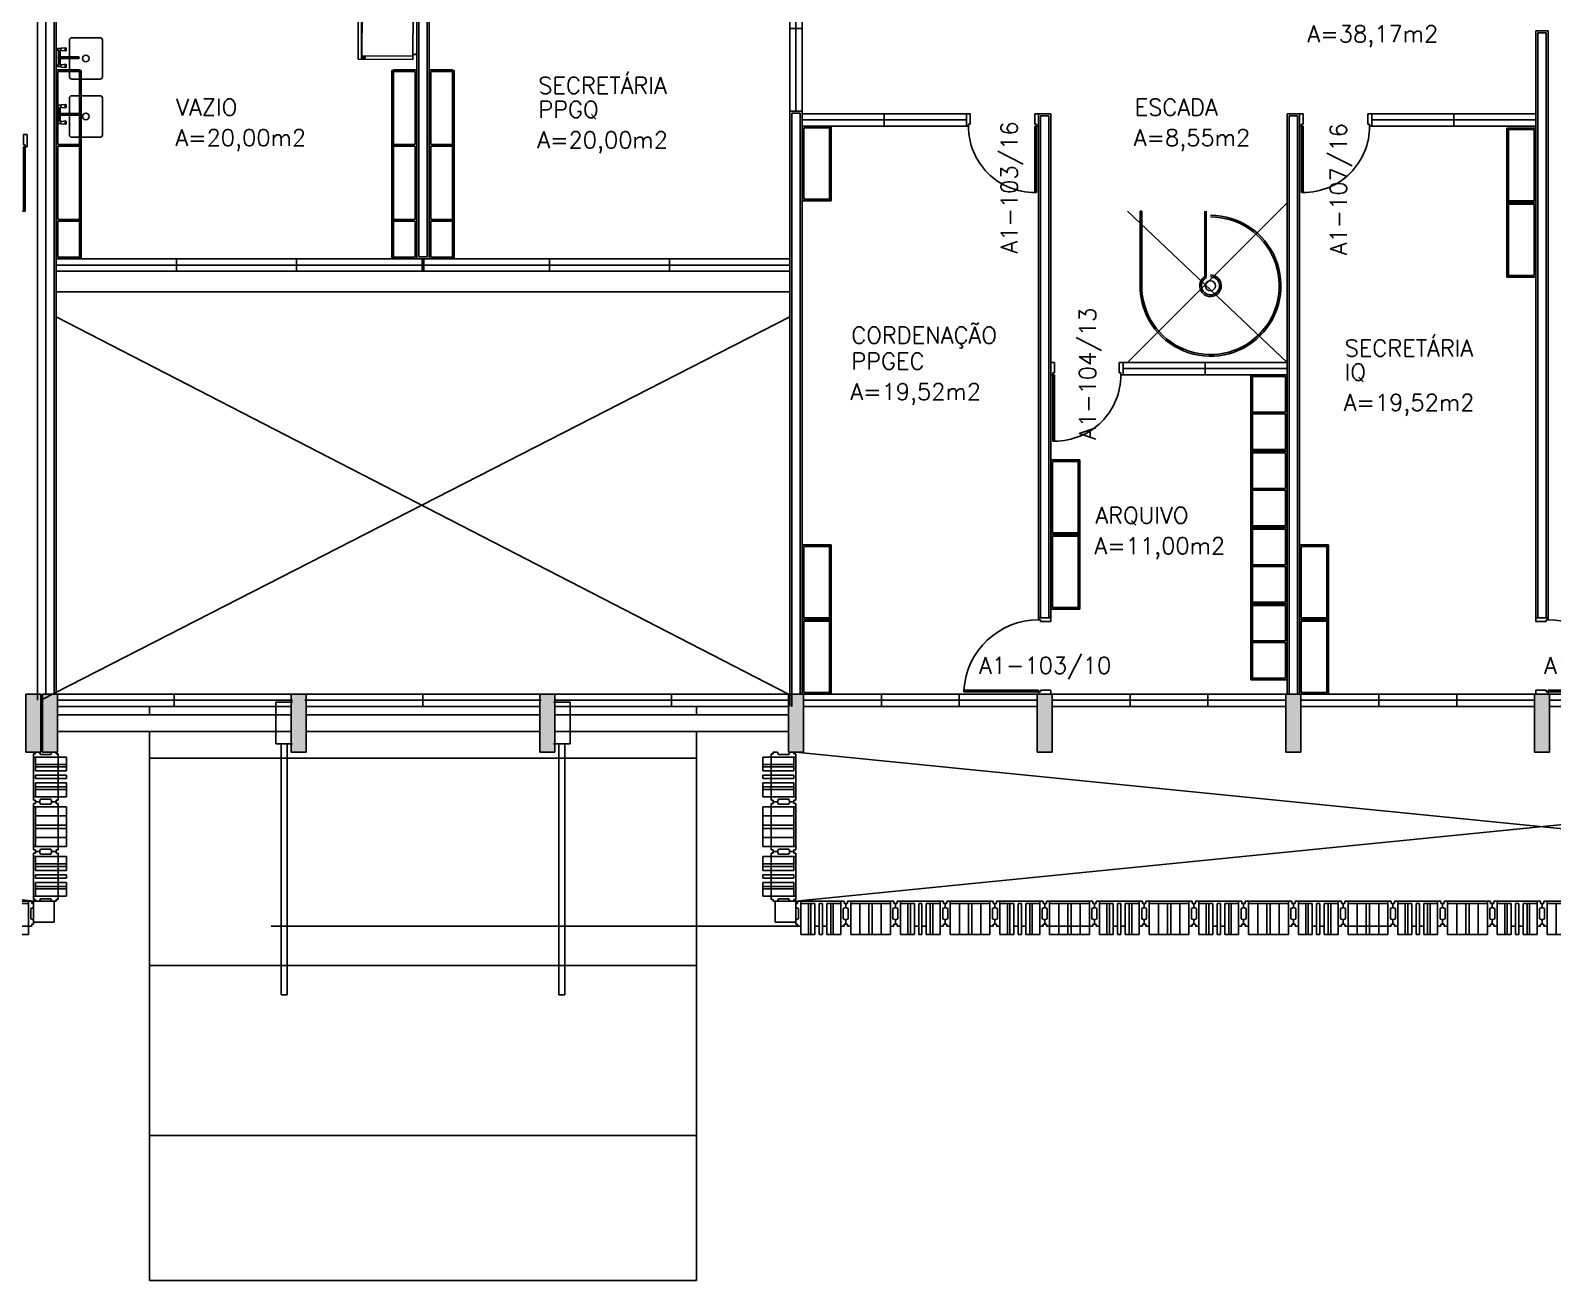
# Model space of a CAD drawing. Header units: inches. Extents: x -15 to 119, y -6 to 56.
# Drawn here: x 90.17 to 108.53, y -4.15 to 10.93 of the extents above; entities that cross this region are included whole.
import ezdxf

# ---------------------------------------------------------------- set-up
doc = ezdxf.new("R2010")
doc.units = ezdxf.units.IN
doc.header["$MEASUREMENT"] = 0
doc.header["$PDMODE"] = 1
doc.linetypes.add('HIDDEN', pattern=[9.525, 6.35, -3.175])
doc.layers.get('0').update_dxf_attribs({"linetype": 'CONTINUOUS'})
for name, color, linetype in [('ar-alv', 2, 'CONTINUOUS'), ('ar-armario180', 1, 'CONTINUOUS'), ('ar-armarioproj', 1, 'HIDDEN'), ('ar-brs', 1, 'CONTINUOUS'), ('ar-copa', 1, 'CONTINUOUS'), ('ar-corrimao', 2, 'CONTINUOUS'), ('ar-esq', 2, 'CONTINUOUS'), ('ar-estc', 3, 'CONTINUOUS'), ('ar-estc-b', 253, 'CONTINUOUS'), ('ar-marquise', 2, 'CONTINUOUS'), ('ar-proj', 1, 'HIDDEN'), ('ar-reboco', 2, 'CONTINUOUS'), ('ar-xis', 1, 'CONTINUOUS'), ('armario piso-teto', 2, 'CONTINUOUS'), ('brs-proj', 1, 'HIDDEN'), ('brs1', 2, 'CONTINUOUS'), ('brs2', 1, 'CONTINUOUS'), ('brs3', 1, 'CONTINUOUS'), ('brs4', 1, 'CONTINUOUS'), ('brs5', 1, 'CONTINUOUS'), ('cong', 7, 'CONTINUOUS'), ('COZ1', 1, 'CONTINUOUS'), ('COZ2', 1, 'CONTINUOUS'), ('ENDEREÇO', 2, 'CONTINUOUS'), ('esc', 2, 'CONTINUOUS'), ('esq-01', 3, 'CONTINUOUS'), ('esq-02', 2, 'CONTINUOUS'), ('estc-01', 3, 'CONTINUOUS'), ('h-estc', 8, 'CONTINUOUS'), ('ptm', 2, 'CONTINUOUS'), ('ptm1', 1, 'CONTINUOUS'), ('TRNR1', 1, 'CONTINUOUS')]:
    doc.layers.add(name, color=color, linetype=linetype)
doc.styles.add('UNB-100', font='simplex.shx', dxfattribs={"height": 0.2})

# ---------------------------------------------------------------- blocks, each defined once
blk = doc.blocks.new('plr01-01p')
at = {"layer": 'h-estc'}
blk.add_hatch(color=256, dxfattribs=at).paths.add_polyline_path([(0.09, 0.075), (-0.09, 0.075), (-0.09, -0.625), (0.09, -0.625)])
at = {"layer": 'cong'}
blk.add_point((0, 0), dxfattribs=at)
at = {"layer": 'estc-01'}
blk.add_lwpolyline([(-0.09, 0.075), (-0.09, -0.625), (0.09, -0.625), (0.09, 0.075)], close=True, dxfattribs=at)
blk = doc.blocks.new('esq02-01p')
at = {"layer": 'cong'}
blk.add_point((0, 0), dxfattribs=at)
at = {"layer": 'esq-01'}
for p, q in [((2.91, 0), (0.09, 0)), ((1.03, -0.075), (1.03, 0.075)), ((1.97, -0.075), (1.97, 0.075))]:
    blk.add_line(p, q, dxfattribs=at)
at = {"layer": 'esq-02'}
blk.add_lwpolyline([(2.91, -0.075), (0.09, -0.075), (0.09, 0.075), (2.91, 0.075)], close=True, dxfattribs=at)
blk = doc.blocks.new('pm-90-01p')
at = {"layer": 'cong'}
blk.add_point((0, 0), dxfattribs=at)
at = {"layer": 'ptm'}
for p, q in [((0.105, 0.075), (0.105, 0.975)), ((0.125, 0.975), (0.105, 0.975)), ((0.125, 0.075), (0.125, 0.975)), ((0.105, 0.075), (0.08, 0.075)), ((0.08, 0.075), (0.08, -0.075)), ((0.125, 0.075), (0.105, 0.075)), ((0.125, 0.075), (0.105, 0.075)), ((0.105, 0.075), (0.105, 0.05)), ((0.125, 0.05), (0.105, 0.05)), ((0.125, 0.05), (0.125, -0.075)), ((0.955, 0.05), (0.955, -0.075)), ((0.955, 0.05), (0.975, 0.05)), ((0.975, 0.075), (1, 0.075)), ((0.975, 0.075), (0.975, 0.05)), ((1, 0.075), (1, -0.075)), ((0.08, -0.075), (0.125, -0.075)), ((1, -0.075), (0.955, -0.075))]:
    blk.add_line(p, q, dxfattribs=at)
at = {"layer": 'ptm', "color": 1}
blk.add_arc((0.073, 0.074), 0.902, 0.054, 86.687, dxfattribs=at)
blk = doc.blocks.new('GLDR-01P')
at = {"layer": 'COZ1', "color": 2}
for p, q in [((310, -65), (-310, -65)), ((-310, -65), (-310, -725)), ((310, -725), (310, -65)), ((-310, -725), (310, -725))]:
    blk.add_line(p, q, dxfattribs=at)
at = {"layer": 'COZ2', "color": 2}
for p, q in [((-270, -65), (-270, -680)), ((-250, -40), (-250, -65)), ((230, -20), (-230, -20)), ((250, -65), (250, -40)), ((270, -680), (270, -65)), ((-310, -680), (310, -680)), ((-310, -685), (310, -685)), ((270, -640), (310, -640))]:
    blk.add_line(p, q, dxfattribs=at)
blk.add_circle((290, -660), 9.23, dxfattribs=at)
for centre, start, end in [((-230, -40), 90, 180), ((230, -40), 0, 90)]:
    blk.add_arc(centre, 20, start, end, dxfattribs=at)
blk = doc.blocks.new('CUBAcoz-01P')
at = {"layer": 'COZ1', "color": 1}
for p, q in [((-0.25, -0.4705), (-0.25, -0.1305)), ((-0.22, -0.1005), (0.22, -0.1005)), ((0.25, -0.4705), (0.25, -0.1305)), ((-0.22, -0.5005), (0.22, -0.5005))]:
    blk.add_line(p, q, dxfattribs=at)
blk.add_circle((0, -0.3005), 0.04, dxfattribs=at)
for centre, start, end in [((-0.22, -0.1305), 90, 180), ((0.22, -0.1305), 0, 90), ((-0.22, -0.4705), 180, 270), ((0.22, -0.4705), 270, 0)]:
    blk.add_arc(centre, 0.03, start, end, dxfattribs=at)
blk = doc.blocks.new('TRNR-02P')
at = {"layer": 'TRNR1'}
for p, q in [((0.001, 0.129), (0.006, 0.11)), ((0.001, 0.071), (0.006, 0.09)), ((0.006, 0.09), (0.006, 0.11)), ((0.059, 0.109), (0.006, 0.109)), ((0.02, 0.091), (0.006, 0.091)), ((0.03, 0.081), (0.03, 0.011)), ((0.039, 0.009), (0.27, 0.009)), ((0.048, 0.081), (0.048, 0.009)), ((0.059, 0.091), (0.058, 0.091)), ((0.115, 0.12), (0.064, 0.115)), ((0.115, 0.08), (0.064, 0.084)), ((0.001, -0.071), (0.006, -0.09)), ((0.001, -0.129), (0.006, -0.11)), ((0.006, -0.09), (0.006, -0.11)), ((0.02, -0.091), (0.006, -0.091)), ((0.059, -0.109), (0.006, -0.109)), ((0.03, -0.011), (0.03, -0.081)), ((0.039, -0.009), (0.27, -0.009)), ((0.048, -0.009), (0.048, -0.081)), ((0.059, -0.091), (0.058, -0.091)), ((0.115, -0.08), (0.064, -0.085)), ((0.115, -0.12), (0.064, -0.116))]:
    blk.add_line(p, q, dxfattribs=at)
for centre, radius, start, end in [((0, 0.129), 0.001, 0, 90), ((0, 0.071), 0.001, 270, 0), ((0.02, 0.081), 0.01, 0, 90), ((0.039, 0), 0.014, 130.0052, 229.9948), ((0.039, 0), 0.009, 90, 270), ((0.058, 0.081), 0.01, 90, 180), ((0.119, 0.099), 0.061, 170.7295, 180.47), ((0.119, 0.099), 0.061, 180.2881, 189.3737), ((0.065, 0.109), 0.00616, 96.5369, 173.5695), ((0.065, 0.09), 0.00638, 189.083, 263.4698), ((0.164, 0.1), 0.0549, 160.7046, 180.2996), ((0.164, 0.099), 0.0549, 179.7004, 199.2954), ((0.115, 0.117), 0.00235, 17.5529, 161.612), ((0.115, 0.082), 0.00235, 198.388, 342.4471), ((0.065, 0.1), 0.0549, 359.7004, 19.2954), ((0.065, 0.099), 0.0549, 340.7046, 0.2996), ((0.27, 0), 0.009, 270, 90), ((0, -0.071), 0.001, 0, 90), ((0, -0.129), 0.001, 270, 0), ((0.02, -0.081), 0.01, 270, 0), ((0.058, -0.081), 0.01, 180, 270), ((0.119, -0.101), 0.061, 170.7295, 180.47), ((0.119, -0.101), 0.061, 180.2881, 189.3737), ((0.065, -0.091), 0.00616, 96.5369, 173.5695), ((0.065, -0.11), 0.00638, 189.083, 263.4698), ((0.164, -0.1), 0.0549, 160.7046, 180.2996), ((0.164, -0.101), 0.0549, 179.7004, 199.2954), ((0.115, -0.083), 0.00235, 17.5529, 161.612), ((0.115, -0.118), 0.00235, 198.388, 342.4471), ((0.065, -0.1), 0.0549, 359.7004, 19.2954), ((0.065, -0.101), 0.0549, 340.7046, 0.2996)]:
    blk.add_arc(centre, radius, start, end, dxfattribs=at)
blk = doc.blocks.new('brs01-01p-leste')
at = {"layer": 'brs1'}
for p, q in [((-3, 0.2), (-2.98, 0.2)), ((-3, 0.2), (-3, 0.15)), ((-2.98, 0.225), (-2.94, 0.225)), ((-2.98, 0.2), (-2.98, 0.225)), ((-2.94, -0.075), (-2.94, 0.225)), ((-2.42, 0.225), (-2.46, 0.225)), ((-2.46, -0.075), (-2.46, 0.225)), ((-2.42, 0.2), (-2.42, 0.225)), ((-2.4, 0.2), (-2.42, 0.2)), ((-2.4, 0.2), (-2.38, 0.2)), ((-2.4, 0.2), (-2.4, 0.15)), ((-2.4, 0.2), (-2.4, 0.15)), ((-2.38, 0.225), (-2.34, 0.225)), ((-2.38, 0.2), (-2.38, 0.225)), ((-2.34, -0.075), (-2.34, 0.225)), ((-1.82, 0.225), (-1.86, 0.225)), ((-1.86, -0.075), (-1.86, 0.225)), ((-1.82, 0.2), (-1.82, 0.225)), ((-1.8, 0.2), (-1.82, 0.2)), ((-1.8, 0.2), (-1.78, 0.2)), ((-1.8, 0.2), (-1.8, 0.15)), ((-1.8, 0.2), (-1.8, 0.15)), ((-1.78, 0.225), (-1.74, 0.225)), ((-1.78, 0.2), (-1.78, 0.225)), ((-1.74, -0.075), (-1.74, 0.225)), ((-1.22, 0.225), (-1.26, 0.225)), ((-1.26, -0.075), (-1.26, 0.225)), ((-1.22, 0.2), (-1.22, 0.225)), ((-1.2, 0.2), (-1.22, 0.2)), ((-1.2, 0.2), (-1.18, 0.2)), ((-1.2, 0.2), (-1.2, 0.15)), ((-1.2, 0.2), (-1.2, 0.15)), ((-1.18, 0.225), (-1.14, 0.225)), ((-1.18, 0.2), (-1.18, 0.225)), ((-1.14, -0.075), (-1.14, 0.225)), ((-0.62, 0.225), (-0.66, 0.225)), ((-0.66, -0.075), (-0.66, 0.225)), ((-0.62, 0.2), (-0.62, 0.225)), ((-0.6, 0.2), (-0.62, 0.2)), ((-0.6, 0.2), (-0.6, 0.15)), ((-0.6, 0.2), (-0.58, 0.2)), ((-0.6, 0.2), (-0.6, 0.15)), ((-0.58, 0.225), (-0.54, 0.225)), ((-0.58, 0.2), (-0.58, 0.225)), ((-0.54, -0.075), (-0.54, 0.225)), ((-0.02, 0.225), (-0.06, 0.225)), ((-0.06, -0.075), (-0.06, 0.225)), ((-0.02, 0.2), (-0.02, 0.225)), ((0, 0.2), (-0.02, 0.2)), ((0, 0.2), (0, 0.15)), ((-3, 0.15), (-2.97, 0.137)), ((-3, 0), (-2.97, 0.013)), ((-2.97, 0.137), (-2.97, 0.013)), ((-2.4, 0.15), (-2.43, 0.137)), ((-2.43, 0.137), (-2.43, 0.013)), ((-2.4, 0), (-2.43, 0.013)), ((-2.4, 0.15), (-2.37, 0.137)), ((-2.4, 0), (-2.37, 0.013)), ((-2.37, 0.137), (-2.37, 0.013)), ((-1.8, 0.15), (-1.83, 0.137)), ((-1.83, 0.137), (-1.83, 0.013)), ((-1.8, 0), (-1.83, 0.013)), ((-1.8, 0.15), (-1.77, 0.137)), ((-1.8, 0), (-1.77, 0.013)), ((-1.77, 0.137), (-1.77, 0.013)), ((-1.2, 0.15), (-1.23, 0.137)), ((-1.23, 0.137), (-1.23, 0.013)), ((-1.2, 0), (-1.23, 0.013)), ((-1.2, 0.15), (-1.17, 0.137)), ((-1.2, 0), (-1.17, 0.013)), ((-1.17, 0.137), (-1.17, 0.013)), ((-0.6, 0.15), (-0.63, 0.137)), ((-0.63, 0.137), (-0.63, 0.013)), ((-0.6, 0), (-0.63, 0.013)), ((-0.6, 0.15), (-0.57, 0.137)), ((-0.6, 0), (-0.57, 0.013)), ((-0.57, 0.137), (-0.57, 0.013)), ((0, 0.15), (-0.03, 0.137)), ((-0.03, 0.137), (-0.03, 0.013)), ((0, 0), (-0.03, 0.013)), ((-3, -0.05), (-3, 0)), ((-3, -0.05), (-2.98, -0.05)), ((-2.98, -0.05), (-2.98, -0.075)), ((-2.98, -0.075), (-2.94, -0.075)), ((-2.42, -0.075), (-2.46, -0.075)), ((-2.42, -0.05), (-2.42, -0.075)), ((-2.4, -0.05), (-2.42, -0.05)), ((-2.4, -0.05), (-2.4, 0)), ((-2.4, -0.05), (-2.4, 0)), ((-2.4, -0.05), (-2.38, -0.05)), ((-2.38, -0.05), (-2.38, -0.075)), ((-2.38, -0.075), (-2.34, -0.075)), ((-1.82, -0.075), (-1.86, -0.075)), ((-1.82, -0.05), (-1.82, -0.075)), ((-1.8, -0.05), (-1.82, -0.05)), ((-1.8, -0.05), (-1.8, 0)), ((-1.8, -0.05), (-1.8, 0)), ((-1.8, -0.05), (-1.78, -0.05)), ((-1.78, -0.05), (-1.78, -0.075)), ((-1.78, -0.075), (-1.74, -0.075)), ((-1.22, -0.075), (-1.26, -0.075)), ((-1.22, -0.05), (-1.22, -0.075)), ((-1.2, -0.05), (-1.22, -0.05)), ((-1.2, -0.05), (-1.2, 0)), ((-1.2, -0.05), (-1.2, 0)), ((-1.2, -0.05), (-1.18, -0.05)), ((-1.18, -0.05), (-1.18, -0.075)), ((-1.18, -0.075), (-1.14, -0.075)), ((-0.62, -0.075), (-0.66, -0.075)), ((-0.62, -0.05), (-0.62, -0.075)), ((-0.6, -0.05), (-0.62, -0.05)), ((-0.6, -0.05), (-0.6, 0)), ((-0.6, -0.05), (-0.6, 0)), ((-0.6, -0.05), (-0.58, -0.05)), ((-0.58, -0.05), (-0.58, -0.075)), ((-0.58, -0.075), (-0.54, -0.075)), ((-0.02, -0.075), (-0.06, -0.075)), ((-0.02, -0.05), (-0.02, -0.075)), ((0, -0.05), (-0.02, -0.05)), ((0, -0.05), (0, 0))]:
    blk.add_line(p, q, dxfattribs=at)
at = {"layer": 'brs2'}
for p, q in [((-2.94, 0.225), (-2.46, 0.225)), ((-2.34, 0.225), (-1.86, 0.225)), ((-2.229, 0.2), (-2.12, 0.2)), ((-1.971, 0.2), (-2.08, 0.2)), ((-1.74, 0.225), (-1.26, 0.225)), ((-1.14, 0.225), (-0.66, 0.225)), ((-1.029, 0.2), (-0.92, 0.2)), ((-0.771, 0.2), (-0.88, 0.2)), ((-0.54, 0.225), (-0.06, 0.225)), ((-2.772, -0.075), (-2.72, -0.075)), ((-2.628, -0.075), (-2.68, -0.075)), ((-2.229, -0.175), (-2.12, -0.175)), ((-1.971, -0.175), (-2.08, -0.175)), ((-1.572, -0.075), (-1.52, -0.075)), ((-1.428, -0.075), (-1.48, -0.075)), ((-1.029, -0.175), (-0.92, -0.175)), ((-0.771, -0.175), (-0.88, -0.175)), ((-0.372, -0.075), (-0.32, -0.075)), ((-0.228, -0.075), (-0.28, -0.075))]:
    blk.add_line(p, q, dxfattribs=at)
at = {"layer": 'brs3'}
for p, q in [((-2.82, 0.2), (-2.82, -0.175)), ((-2.772, 0.2), (-2.82, 0.2)), ((-2.772, 0.2), (-2.772, -0.175)), ((-2.628, 0.2), (-2.628, -0.175)), ((-2.628, 0.2), (-2.58, 0.2)), ((-2.58, 0.2), (-2.58, -0.175)), ((-2.12, -0.175), (-2.12, 0.2)), ((-2.12, 0.2), (-2.08, 0.2)), ((-2.08, -0.175), (-2.08, 0.2)), ((-1.62, 0.2), (-1.62, -0.175)), ((-1.572, 0.2), (-1.62, 0.2)), ((-1.572, 0.2), (-1.572, -0.175)), ((-1.428, 0.2), (-1.428, -0.175)), ((-1.428, 0.2), (-1.38, 0.2)), ((-1.38, 0.2), (-1.38, -0.175)), ((-0.92, -0.175), (-0.92, 0.2)), ((-0.92, 0.2), (-0.88, 0.2)), ((-0.88, -0.175), (-0.88, 0.2)), ((-0.42, 0.2), (-0.42, -0.175)), ((-0.372, 0.2), (-0.42, 0.2)), ((-0.372, 0.2), (-0.372, -0.175)), ((-0.228, 0.2), (-0.228, -0.175)), ((-0.228, 0.2), (-0.18, 0.2)), ((-0.18, 0.2), (-0.18, -0.175)), ((-2.772, -0.175), (-2.82, -0.175)), ((-2.628, -0.175), (-2.58, -0.175)), ((-2.12, -0.175), (-2.08, -0.175)), ((-1.572, -0.175), (-1.62, -0.175)), ((-1.428, -0.175), (-1.38, -0.175)), ((-0.92, -0.175), (-0.88, -0.175)), ((-0.372, -0.175), (-0.42, -0.175)), ((-0.228, -0.175), (-0.18, -0.175))]:
    blk.add_line(p, q, dxfattribs=at)
at = {"layer": 'brs4'}
for p, q in [((-2.85, 0.2), (-2.94, 0.2)), ((-2.85, -0.175), (-2.85, 0.2)), ((-2.85, 0.2), (-2.82, 0.2)), ((-2.72, -0.175), (-2.72, 0.2)), ((-2.72, 0.2), (-2.68, 0.2)), ((-2.68, -0.175), (-2.68, 0.2)), ((-2.55, 0.2), (-2.58, 0.2)), ((-2.55, 0.2), (-2.46, 0.2)), ((-2.55, -0.175), (-2.55, 0.2)), ((-2.229, 0.2), (-2.34, 0.2)), ((-2.229, -0.175), (-2.229, 0.2)), ((-1.971, 0.2), (-1.86, 0.2)), ((-1.971, -0.175), (-1.971, 0.2)), ((-1.65, 0.2), (-1.74, 0.2)), ((-1.65, -0.175), (-1.65, 0.2)), ((-1.65, 0.2), (-1.62, 0.2)), ((-1.52, -0.175), (-1.52, 0.2)), ((-1.52, 0.2), (-1.48, 0.2)), ((-1.48, -0.175), (-1.48, 0.2)), ((-1.35, 0.2), (-1.38, 0.2)), ((-1.35, 0.2), (-1.26, 0.2)), ((-1.35, -0.175), (-1.35, 0.2)), ((-1.029, 0.2), (-1.14, 0.2)), ((-1.029, -0.175), (-1.029, 0.2)), ((-0.771, 0.2), (-0.66, 0.2)), ((-0.771, -0.175), (-0.771, 0.2)), ((-0.45, 0.2), (-0.54, 0.2)), ((-0.45, -0.175), (-0.45, 0.2)), ((-0.45, 0.2), (-0.42, 0.2)), ((-0.32, -0.175), (-0.32, 0.2)), ((-0.32, 0.2), (-0.28, 0.2)), ((-0.28, -0.175), (-0.28, 0.2)), ((-0.15, 0.2), (-0.18, 0.2)), ((-0.15, 0.2), (-0.06, 0.2)), ((-0.15, -0.175), (-0.15, 0.2)), ((-2.94, -0.075), (-2.94, -0.175)), ((-2.85, -0.175), (-2.94, -0.175)), ((-2.85, -0.175), (-2.82, -0.175)), ((-2.72, -0.175), (-2.68, -0.175)), ((-2.55, -0.175), (-2.58, -0.175)), ((-2.55, -0.175), (-2.46, -0.175)), ((-2.46, -0.075), (-2.46, -0.175)), ((-2.34, -0.075), (-2.34, -0.175)), ((-2.229, -0.175), (-2.34, -0.175)), ((-1.971, -0.175), (-1.86, -0.175)), ((-1.86, -0.075), (-1.86, -0.175)), ((-1.74, -0.075), (-1.74, -0.175)), ((-1.65, -0.175), (-1.74, -0.175)), ((-1.65, -0.175), (-1.62, -0.175)), ((-1.52, -0.175), (-1.48, -0.175)), ((-1.35, -0.175), (-1.38, -0.175)), ((-1.35, -0.175), (-1.26, -0.175)), ((-1.26, -0.075), (-1.26, -0.175)), ((-1.14, -0.075), (-1.14, -0.175)), ((-1.029, -0.175), (-1.14, -0.175)), ((-0.771, -0.175), (-0.66, -0.175)), ((-0.66, -0.075), (-0.66, -0.175)), ((-0.54, -0.075), (-0.54, -0.175)), ((-0.45, -0.175), (-0.54, -0.175)), ((-0.45, -0.175), (-0.42, -0.175)), ((-0.32, -0.175), (-0.28, -0.175)), ((-0.15, -0.175), (-0.18, -0.175)), ((-0.15, -0.175), (-0.06, -0.175)), ((-0.06, -0.075), (-0.06, -0.175))]:
    blk.add_line(p, q, dxfattribs=at)
at = {"layer": 'cong'}
for p in [(-2.4, 0), (-1.8, 0), (-1.2, 0), (-0.6, 0), (0, 0)]:
    blk.add_point(p, dxfattribs=at)
blk = doc.blocks.new('BRS01-03C')
at = {"layer": 'brs-proj'}
blk.add_line((0.54, 0.075), (0.06, 0.075), dxfattribs=at)
at = {"layer": 'brs1'}
for p, q in [((0, 0.05), (0.02, 0.05)), ((0, 0.05), (0, 0)), ((0, 0), (0.03, -0.013)), ((0.02, 0.075), (0.06, 0.075)), ((0.02, 0.05), (0.02, 0.075)), ((0.06, 0.075), (0.06, -0.225)), ((0.54, 0.075), (0.54, -0.225)), ((0.58, 0.075), (0.54, 0.075)), ((0.6, 0), (0.57, -0.013)), ((0.58, 0.05), (0.58, 0.075)), ((0.6, 0.05), (0.58, 0.05)), ((0.6, 0.05), (0.6, 0)), ((0, -0.15), (0.03, -0.137)), ((0, -0.2), (0, -0.15)), ((0.03, -0.137), (0.03, -0.013)), ((0.57, -0.137), (0.57, -0.013)), ((0.6, -0.15), (0.57, -0.137)), ((0.6, -0.2), (0.6, -0.15)), ((0, -0.2), (0.02, -0.2)), ((0.02, -0.2), (0.02, -0.225)), ((0.02, -0.225), (0.06, -0.225)), ((0.58, -0.225), (0.54, -0.225)), ((0.58, -0.2), (0.58, -0.225)), ((0.6, -0.2), (0.58, -0.2))]:
    blk.add_line(p, q, dxfattribs=at)
at = {"layer": 'brs2'}
blk.add_line((0.54, -0.225), (0.06, -0.225), dxfattribs=at)
at = {"layer": 'brs3'}
for p, q in [((0.28, 0.175), (0.28, -0.2)), ((0.32, 0.175), (0.28, 0.175)), ((0.32, 0.175), (0.32, -0.2)), ((0.32, -0.2), (0.28, -0.2))]:
    blk.add_line(p, q, dxfattribs=at)
at = {"layer": 'brs4'}
for p, q in [((0.06, 0.075), (0.06, 0.175)), ((0.171, 0.175), (0.06, 0.175)), ((0.171, 0.175), (0.171, -0.2)), ((0.429, 0.175), (0.54, 0.175)), ((0.429, 0.175), (0.429, -0.2)), ((0.54, 0.075), (0.54, 0.175)), ((0.171, -0.2), (0.06, -0.2)), ((0.429, -0.2), (0.54, -0.2))]:
    blk.add_line(p, q, dxfattribs=at)
at = {"layer": 'brs4', "color": 1}
for p, q in [((0.171, 0.175), (0.28, 0.175)), ((0.429, 0.175), (0.32, 0.175)), ((0.171, -0.2), (0.28, -0.2)), ((0.429, -0.2), (0.32, -0.2))]:
    blk.add_line(p, q, dxfattribs=at)
at = {"layer": 'brs5'}
blk.add_line((0.54, 0.075), (0.06, 0.075), dxfattribs=at)
at = {"layer": 'cong'}
blk.add_point((0, 0), dxfattribs=at)
blk = doc.blocks.new('BRS01-02C')
at = {"layer": 'brs-proj'}
for p, q in [((0.06, 0.075), (0.228, 0.075)), ((0.28, 0.075), (0.32, 0.075)), ((0.54, 0.075), (0.372, 0.075))]:
    blk.add_line(p, q, dxfattribs=at)
at = {"layer": 'brs1'}
for p, q in [((0, 0.05), (0.02, 0.05)), ((0, 0.05), (0, 0)), ((0, 0), (0.03, -0.013)), ((0.02, 0.075), (0.06, 0.075)), ((0.02, 0.05), (0.02, 0.075)), ((0.06, 0.075), (0.06, -0.225)), ((0.54, 0.075), (0.54, -0.225)), ((0.58, 0.075), (0.54, 0.075)), ((0.6, 0), (0.57, -0.013)), ((0.58, 0.05), (0.58, 0.075)), ((0.6, 0.05), (0.58, 0.05)), ((0.6, 0.05), (0.6, 0)), ((0, -0.15), (0.03, -0.137)), ((0, -0.2), (0, -0.15)), ((0.03, -0.137), (0.03, -0.013)), ((0.57, -0.137), (0.57, -0.013)), ((0.6, -0.15), (0.57, -0.137)), ((0.6, -0.2), (0.6, -0.15)), ((0, -0.2), (0.02, -0.2)), ((0.02, -0.2), (0.02, -0.225)), ((0.02, -0.225), (0.06, -0.225)), ((0.58, -0.225), (0.54, -0.225)), ((0.58, -0.2), (0.58, -0.225)), ((0.6, -0.2), (0.58, -0.2))]:
    blk.add_line(p, q, dxfattribs=at)
at = {"layer": 'brs2'}
for p, q in [((0.228, 0.075), (0.28, 0.075)), ((0.372, 0.075), (0.32, 0.075)), ((0.54, -0.225), (0.06, -0.225))]:
    blk.add_line(p, q, dxfattribs=at)
at = {"layer": 'brs3'}
for p, q in [((0.18, -0.2), (0.18, 0.175)), ((0.228, 0.175), (0.18, 0.175)), ((0.228, -0.2), (0.228, 0.175)), ((0.372, -0.2), (0.372, 0.175)), ((0.372, 0.175), (0.42, 0.175)), ((0.42, -0.2), (0.42, 0.175)), ((0.228, -0.2), (0.18, -0.2)), ((0.372, -0.2), (0.42, -0.2))]:
    blk.add_line(p, q, dxfattribs=at)
at = {"layer": 'brs4'}
for p, q in [((0.06, 0.075), (0.06, 0.175)), ((0.15, 0.175), (0.06, 0.175)), ((0.15, 0.175), (0.15, -0.2)), ((0.28, 0.175), (0.28, -0.2)), ((0.32, 0.175), (0.28, 0.175)), ((0.32, 0.175), (0.32, -0.2)), ((0.45, 0.175), (0.54, 0.175)), ((0.45, 0.175), (0.45, -0.2)), ((0.54, 0.075), (0.54, 0.175)), ((0.15, -0.2), (0.06, -0.2)), ((0.32, -0.2), (0.28, -0.2)), ((0.45, -0.2), (0.54, -0.2))]:
    blk.add_line(p, q, dxfattribs=at)
at = {"layer": 'brs4', "color": 3}
for p, q in [((0.15, 0.175), (0.18, 0.175)), ((0.45, 0.175), (0.42, 0.175)), ((0.15, -0.2), (0.18, -0.2)), ((0.45, -0.2), (0.42, -0.2))]:
    blk.add_line(p, q, dxfattribs=at)
at = {"layer": 'cong'}
blk.add_point((0, 0), dxfattribs=at)
blk = doc.blocks.new('pm-80-01p')
at = {"layer": 'cong'}
blk.add_point((0, 0), dxfattribs=at)
at = {"layer": 'ptm'}
for p, q in [((0.105, 0.075), (0.105, 0.875)), ((0.125, 0.875), (0.105, 0.875)), ((0.125, 0.075), (0.125, 0.875)), ((0.105, 0.075), (0.08, 0.075)), ((0.08, 0.075), (0.08, -0.075)), ((0.125, 0.075), (0.105, 0.075)), ((0.105, 0.075), (0.105, 0.05)), ((0.125, 0.05), (0.105, 0.05)), ((0.125, 0.05), (0.125, -0.075)), ((0.905, 0.05), (0.905, -0.075)), ((0.905, 0.05), (0.925, 0.05)), ((0.925, 0.075), (0.95, 0.075)), ((0.925, 0.075), (0.925, 0.05)), ((0.95, 0.075), (0.95, -0.075)), ((0.08, -0.075), (0.125, -0.075)), ((0.95, -0.075), (0.905, -0.075))]:
    blk.add_line(p, q, dxfattribs=at)
at = {"layer": 'ptm', "color": 1}
blk.add_arc((0.125, 0.075), 0.8, 360, 90, dxfattribs=at)
blk = doc.blocks.new('esq17d-01p')
at = {"layer": 'cong'}
blk.add_point((0.1, 0), dxfattribs=at)
blk.add_point((0.1, 0), dxfattribs=at)
at = {"layer": 'esq-01'}
for p, q in [((1.18, 0.075), (1.18, -0.075)), ((2.17, 0), (0.19, 0))]:
    blk.add_line(p, q, dxfattribs=at)
at = {"layer": 'esq-02'}
blk.add_lwpolyline([(2.17, 0.075), (0.19, 0.075), (0.19, -0.075), (2.17, -0.075), (2.17, 0.075)], close=True, dxfattribs=at)
at = {"layer": 'ptm', "rotation": 180}
blk.add_blockref('pm-80-01p', (3.12, 0), dxfattribs=at)
blk = doc.blocks.new('esq01-01p')
at = {"layer": 'cong'}
blk.add_point((0, 0), dxfattribs=at)
at = {"layer": 'esq-01'}
for p, q in [((2.91, 0), (0.09, 0)), ((1.5, -0.075), (1.5, 0.075))]:
    blk.add_line(p, q, dxfattribs=at)
at = {"layer": 'esq-02'}
blk.add_lwpolyline([(2.91, -0.075), (0.09, -0.075), (0.09, 0.075), (2.91, 0.075)], close=True, dxfattribs=at)
blk = doc.blocks.new('esc03-02p')
at = {"layer": 'ar-alv'}
blk.add_circle((0, 0), 0.06, dxfattribs=at)
at = {"layer": 'cong'}
blk.add_point((0, 0), dxfattribs=at)
at = {"layer": 'esc'}
for p, q in [((-0.85, 0), (-0.85, 0.9)), ((-0.85, 0.9), (-0.83, 0.9)), ((-0.83, 0), (-0.83, 0.9)), ((-0.07, 0.11), (-0.07, 0.9)), ((-0.05, 0.098), (-0.05, 0.9))]:
    blk.add_line(p, q, dxfattribs=at)
for radius, start, end in [(0.85, 315, 90), (0.83, 315, 90), (0.85, 180, 315), (0.83, 180, 315), (0.13, 122.579, 315), (0.11, 117.0357, 315), (0.13, 315, 90), (0.11, 315, 90)]:
    blk.add_arc((0, 0), radius, start, end, dxfattribs=at)
blk = doc.blocks.new('mob-ar4')
at = {"layer": 'armario piso-teto'}
for p, q in [((-0.47, 0.3), (0.43, 0.3)), ((-0.47, 0.28), (-0.47, 0.3)), ((-0.47, 0.3), (-0.47, 0.28)), ((-0.47, 0.28), (-0.47, -0.05)), ((-0.45, 0.28), (-0.47, 0.28)), ((-0.46, 0.28), (0.41, 0.28)), ((-0.45, 0.28), (-0.45, -0.03)), ((-0.02, 0.3), (-0.02, 0.28)), ((0.41, 0.28), (0.41, -0.03)), ((0.41, 0.28), (0.43, 0.28)), ((0.43, 0.3), (0.43, 0.28)), ((0.43, 0.28), (0.43, -0.05)), ((-0.47, -0.05), (0.43, -0.05)), ((-0.45, -0.03), (0.41, -0.03))]:
    blk.add_line(p, q, dxfattribs=at)
at = {"layer": 'cong'}
blk.add_point((0, -0.05), dxfattribs=at)
blk = doc.blocks.new('mob-ar5')
at = {"layer": 'armario piso-teto'}
for p, q in [((-0.48, 0.44), (0.44, 0.44)), ((-0.48, 0.42), (-0.48, 0.44)), ((-0.48, 0.44), (-0.48, 0.42)), ((-0.48, 0.42), (-0.48, 0)), ((-0.46, 0.42), (-0.48, 0.42)), ((-0.47, 0.42), (-0.03, 0.42)), ((-0.46, 0.42), (-0.46, 0.02)), ((-0.03, 0.44), (-0.03, 0.02)), ((-0.03, 0.44), (-0.03, 0.42)), ((-0.01, 0.44), (-0.01, 0.42)), ((-0.01, 0.44), (-0.01, 0.02)), ((-0.01, 0.42), (0.42, 0.42)), ((0.42, 0.42), (0.42, 0.02)), ((0.42, 0.42), (0.44, 0.42)), ((0.44, 0.44), (0.44, 0)), ((-0.48, 0), (0.44, 0)), ((-0.46, 0.02), (-0.03, 0.02)), ((-0.01, 0.02), (0.42, 0.02))]:
    blk.add_line(p, q, dxfattribs=at)
at = {"layer": 'cong'}
blk.add_point((0, 0), dxfattribs=at)
blk = doc.blocks.new('esq17-01p')
at = {"layer": 'cong'}
blk.add_point((-0.015, 0), dxfattribs=at)
at = {"layer": 'esq-01', "color": 1}
for p, q in [((2.025, 0), (0.075, 0)), ((1.075, 0.075), (1.075, -0.075))]:
    blk.add_line(p, q, dxfattribs=at)
at = {"layer": 'esq-01'}
blk.add_line((2.025, 0.075), (2.025, -0.075), dxfattribs=at)
at = {"layer": 'esq-02'}
blk.add_lwpolyline([(2.025, 0.075), (0.075, 0.075), (0.075, -0.075), (2.025, -0.075)], close=True, dxfattribs=at)
at = {"rotation": 180}
blk.add_blockref('pm-80-01p', (2.975, 0), dxfattribs=at)
blk = doc.blocks.new('mob-ar6')
at = {"layer": 'ar-armarioproj'}
for p, q in [((-0.48, 0.28), (-1.3925, 0.28)), ((-1.3925, 0), (-1.3925, 0.28)), ((-0.49, 0.3), (-1.3825, 0.3)), ((-1.3825, 0.28), (-1.3825, 0.3)), ((-1.3725, 0.02), (-1.3725, 0.28)), ((-0.9325, 0.28), (-0.9325, 0.3)), ((-0.49, 0.3), (-0.4825, 0.3)), ((-0.49, 0.28), (-0.49, 0.02)), ((-0.4825, 0.28), (-0.4825, 0.3)), ((0.425, 0.28), (-0.48, 0.28)), ((-0.4775, 0.3), (-0.47, 0.3)), ((-0.4775, 0.28), (-0.4775, 0.3)), ((0.415, 0.3), (-0.47, 0.3)), ((-0.47, 0.28), (-0.47, 0.02)), ((-0.0275, 0.28), (-0.0275, 0.3)), ((0.415, 0.3), (0.4225, 0.3)), ((0.415, 0.02), (0.415, 0.28)), ((0.4225, 0.28), (0.4225, 0.3)), ((0.425, 0.28), (0.8875, 0.28)), ((0.4275, 0.28), (0.4275, 0.3)), ((0.4275, 0.3), (0.435, 0.3)), ((0.435, 0.3), (0.8675, 0.3)), ((0.435, 0.02), (0.435, 0.28)), ((0.8675, 0.3), (0.8775, 0.3)), ((0.8675, 0.02), (0.8675, 0.28)), ((0.8775, 0.28), (0.8775, 0.3)), ((0.8875, 0), (0.8875, 0.28)), ((-0.49, 0.02), (-1.3725, 0.02)), ((0.415, 0.02), (-0.47, 0.02)), ((0.435, 0.02), (0.8675, 0.02)), ((0.8875, 0), (-1.3925, 0))]:
    blk.add_line(p, q, dxfattribs=at)
at = {"layer": 'cong'}
blk.add_point((-0.025, 0), dxfattribs=at)
blk = doc.blocks.new('pm-80-02p')
at = {"layer": 'cong'}
blk.add_point((0, 0), dxfattribs=at)
at = {"layer": 'ptm'}
for p, q in [((0.105, 0.075), (0.104, 0.85)), ((0.124, 0.85), (0.104, 0.85)), ((0.125, 0.075), (0.124, 0.85)), ((0.105, 0.075), (0.08, 0.075)), ((0.08, 0.075), (0.08, -0.075)), ((0.125, 0.075), (0.105, 0.075)), ((0.105, 0.075), (0.105, 0.05)), ((0.125, 0.05), (0.105, 0.05)), ((0.125, 0.05), (0.125, -0.075)), ((0.885, 0.05), (0.885, -0.075)), ((0.885, 0.05), (0.905, 0.05)), ((0.905, 0.075), (0.93, 0.075)), ((0.905, 0.075), (0.905, 0.05)), ((0.93, 0.075), (0.93, -0.075)), ((0.08, -0.075), (0.125, -0.075)), ((0.93, -0.075), (0.885, -0.075))]:
    blk.add_line(p, q, dxfattribs=at)
at = {"layer": 'ptm1', "color": 1}
blk.add_arc((0.105, 0.05), 0.8, 1.7908, 88.6113, dxfattribs=at)

msp = doc.modelspace()

# ---------------------------------------------------------------- linework, layer by layer
at = {"layer": 'ar-alv'}
for p, q in [((94.85, 14.8), (94.85, 8.2)), ((94.95, 14.8), (94.95, 8.2)), ((90.25, 12.775), (90.25, 2.85)), ((90.35, 12.775), (90.35, 2.925)), ((90.45, 12.775), (90.45, 2.925)), ((108.35, 10.9), (108.35, 3.845)), ((108.45, 10.9), (108.35, 10.9)), ((108.45, 10.9), (108.45, 3.845)), ((99.35, 2.775), (99.35, 9.93)), ((99.45, 9.93), (99.35, 9.93)), ((99.45, 2.925), (99.45, 9.93)), ((102.35, 9.9), (102.35, 3.845)), ((102.35, 9.9), (102.45, 9.9)), ((102.45, 9.9), (102.45, 3.845)), ((105.35, 9.9), (105.35, 2.925)), ((105.35, 9.9), (105.45, 9.9)), ((105.45, 9.9), (105.45, 2.925)), ((94.95, 8.2), (94.85, 8.2))]:
    msp.add_line(p, q, dxfattribs=at)
at = {"layer": 'ar-armario180'}
msp.add_line((90.475, 7.775), (99.325, 7.775), dxfattribs=at)
at = {"layer": 'ar-estc'}
for points in [[(90.45, 0.425), (90.2, 0.425), (90.2, 0.175), (90.45, 0.175)], [(99.15, 0.425), (99.4, 0.425), (99.4, 0.175), (99.15, 0.175)]]:
    msp.add_lwpolyline(points, close=True, dxfattribs=at)
at = {"layer": 'ar-estc-b'}
for p, q in [((90.49, 2.675), (93.31, 2.675)), ((93.49, 2.675), (96.31, 2.675)), ((96.49, 2.675), (99.31, 2.675)), ((90.49, 2.475), (93.31, 2.475)), ((93.49, 2.475), (96.31, 2.475)), ((96.49, 2.475), (99.31, 2.475))]:
    msp.add_line(p, q, dxfattribs=at)
at = {"layer": 'ar-marquise'}
for p, q in [((91.6, 2.775), (91.6, 2.675)), ((98.2, 2.675), (98.2, 2.775)), ((91.6, 2.475), (91.6, -4.15)), ((98.2, -4.15), (98.2, 2.475)), ((91.6, 2.15), (98.2, 2.15)), ((91.6, -0.35), (98.2, -0.35)), ((91.6, -2.4), (98.2, -2.4)), ((91.6, -4.15), (98.2, -4.15))]:
    msp.add_line(p, q, dxfattribs=at)
for points in [[(93.325, 2.85), (93.31, 2.85)], [(96.325, 2.85), (93.475, 2.85)]]:
    msp.add_lwpolyline(points, dxfattribs=at)
at = {"layer": 'ar-proj'}
for p, q in [((93.125, 2.825), (93.325, 2.825)), ((93.125, 2.825), (93.125, 2.325)), ((96.475, 2.825), (96.675, 2.825)), ((96.675, 2.825), (96.675, 2.325)), ((93.125, 2.325), (93.325, 2.325)), ((93.19, 2.325), (93.19, -0.702)), ((93.26, 2.325), (93.26, -0.702)), ((96.475, 2.325), (96.675, 2.325)), ((96.54, 2.325), (96.54, -0.702)), ((96.54, 2.325), (96.61, 2.325)), ((96.61, 2.325), (96.61, -0.702)), ((99.42, 0.125), (90.18, 0.125)), ((93.26, -0.702), (93.19, -0.702)), ((96.54, -0.702), (96.61, -0.702))]:
    msp.add_line(p, q, dxfattribs=at)
at = {"layer": 'ar-reboco'}
for p, q in [((94.825, 14.775), (94.825, 8.175)), ((94.975, 14.775), (94.975, 8.175)), ((90.475, 12.775), (90.475, 2.925)), ((108.475, 10.925), (108.325, 10.925)), ((108.325, 10.925), (108.325, 3.845)), ((108.475, 10.925), (108.475, 3.845)), ((99.325, 2.775), (99.325, 9.955)), ((99.475, 2.925), (99.475, 9.955)), ((102.325, 9.925), (102.475, 9.925)), ((102.325, 9.925), (102.325, 3.825)), ((102.475, 9.925), (102.475, 3.825)), ((105.325, 9.925), (105.475, 9.925)), ((105.325, 9.925), (105.325, 2.925)), ((105.475, 9.925), (105.475, 2.925)), ((94.975, 8.175), (94.825, 8.175))]:
    msp.add_line(p, q, dxfattribs=at)
at = {"layer": 'ar-xis'}
for p, q in [((103.4, 6.925), (105.325, 8.85)), ((103.4, 8.75), (105.325, 6.925)), ((90.29, 2.85), (99.325, 7.475)), ((90.475, 7.475), (99.31, 2.925)), ((75.29, 2.225), (90.2, 0.425)), ((117.4, 0.425), (99.4, 2.225)), ((99.4, 0.425), (117.4, 2.225))]:
    msp.add_line(p, q, dxfattribs=at)
at = {"layer": 'cong'}
msp.add_point((90.385, 8.1), dxfattribs=at)
at = {"layer": 'esq-01'}
for p, q in [((94.89, 8.1), (90.475, 8.1)), ((91.925, 8.025), (91.925, 8.175)), ((93.375, 8.025), (93.375, 8.175)), ((99.325, 8.1), (94.91, 8.1)), ((96.425, 8.025), (96.425, 8.175)), ((97.875, 8.025), (97.875, 8.175))]:
    msp.add_line(p, q, dxfattribs=at)
at = {"layer": 'esq-02'}
for p, q in [((99.325, 8.175), (94.91, 8.175)), ((94.91, 8.175), (94.91, 8.025)), ((99.325, 8.025), (99.325, 8.175)), ((94.89, 8.025), (99.325, 8.025))]:
    msp.add_line(p, q, dxfattribs=at)
msp.add_lwpolyline([(94.89, 8.175), (90.475, 8.175), (90.475, 8.025), (94.89, 8.025)], close=True, dxfattribs=at)

# ---------------------------------------------------------------- block references
msp.add_blockref('esc03-02p', (104.4, 7.85))
at = {"rotation": 90}
for p in [(105.325, 6.335), (105.325, 5.415), (105.325, 4.495), (105.325, 3.575)]:
    msp.add_blockref('mob-ar5', p, dxfattribs=at)
at = {"layer": 'ar-alv', "rotation": 180}
msp.add_blockref('pm-80-02p', (90.205, 9.6), dxfattribs=at)
at = {"layer": 'ar-armario180', "xscale": -1, "rotation": 270.0000000000005}
for p in [(99.525, 9.345), (102.525, 5.32), (102.525, 4.42), (99.525, 4.295), (105.525, 4.295), (99.525, 3.395), (105.525, 3.395)]:
    msp.add_blockref('mob-ar4', p, dxfattribs=at)
at = {"layer": 'ar-armario180', "rotation": 89.99999999999952}
for p in [(108.275, 9.323), (108.275, 8.423)]:
    msp.add_blockref('mob-ar4', p, dxfattribs=at)
at = {"layer": 'ar-armarioproj', "rotation": 270}
for p in [(90.475, 9.063), (94.975, 9.063)]:
    msp.add_blockref('mob-ar6', p, dxfattribs=at)
at = {"layer": 'ar-armarioproj', "xscale": -1, "rotation": 90}
msp.add_blockref('mob-ar6', (94.825, 9.063), dxfattribs=at)
at = {"layer": 'ar-brs'}
for name, p, rotation in [('BRS01-02C', (90.425, 2.225), 270), ('BRS01-03C', (90.425, 1.625), 270), ('BRS01-02C', (90.425, 1.025), 270), ('BRS01-03C', (90.2, 0.2), 180), ('BRS01-03C', (103, 0.2), 180), ('BRS01-03C', (106.6, 0.2), 180)]:
    msp.add_blockref(name, p, dxfattribs=dict(at, rotation=rotation))
at = {"layer": 'ar-brs', "xscale": -1, "rotation": 90}
for name, p in [('BRS01-02C', (99.175, 2.225)), ('BRS01-03C', (99.175, 1.625)), ('BRS01-02C', (99.175, 1.025))]:
    msp.add_blockref(name, p, dxfattribs=at)
at = {"layer": 'ar-brs'}
for p in [(102.4, 0.2), (106, 0.2), (109.6, 0.2)]:
    msp.add_blockref('brs01-01p-leste', p, dxfattribs=at)
at = {"layer": 'ar-copa', "xscale": 0.001000000000004775, "yscale": 0.001000000000004775, "zscale": 0.001000000000004775, "rotation": 269.9305327043013}
msp.add_blockref('GLDR-01P', (94.845, 10.891), dxfattribs=at)
at = {"layer": 'ar-copa', "rotation": 90}
for p in [(90.534, 10.592), (90.534, 9.892)]:
    msp.add_blockref('CUBAcoz-01P', p, dxfattribs=at)
at = {"layer": 'ar-copa'}
for p in [(90.475, 10.602), (90.475, 9.918)]:
    msp.add_blockref('TRNR-02P', p, dxfattribs=at)
at = {"layer": 'ar-corrimao', "rotation": 90}
msp.add_blockref('pm-90-01p', (102.4, 2.845), dxfattribs=at)
at = {"layer": 'ar-corrimao', "xscale": -1, "rotation": 270}
msp.add_blockref('pm-90-01p', (108.4, 2.845), dxfattribs=at)
at = {"layer": 'ar-esq', "xscale": -1}
for name, p, rotation in [('esq17-01p', (99.4, 9.88), 270), ('esq02-01p', (99.4, 2.85), 180), ('esq02-01p', (102.4, 2.85), 180), ('esq02-01p', (105.4, 2.85), 180), ('esq02-01p', (108.4, 2.85), 180)]:
    msp.add_blockref(name, p, dxfattribs=dict(at, rotation=rotation))
at = {"layer": 'ar-esq'}
for name, p in [('esq17d-01p', (99.285, 9.85)), ('esq01-01p', (90.4, 2.85)), ('esq01-01p', (96.4, 2.85))]:
    msp.add_blockref(name, p, dxfattribs=at)
at = {"layer": 'ar-esq', "xscale": -1}
for name, p in [('esq17d-01p', (108.515, 9.85)), ('esq17d-01p', (105.515, 6.85)), ('esq01-01p', (96.4, 2.85))]:
    msp.add_blockref(name, p, dxfattribs=at)
at = {"layer": 'ar-estc'}
for p in [(90.2, 2.85), (90.4, 2.85), (93.4, 2.85), (96.4, 2.85), (99.4, 2.85), (102.4, 2.85), (105.4, 2.85), (108.4, 2.85)]:
    msp.add_blockref('plr01-01p', p, dxfattribs=at)

# ---------------------------------------------------------------- texts
at = {"layer": 'ENDEREÇO', "style": 'UNB-100'}
for s, p in [('A=38,17m2', (105.571, 10.788)), ('SECRETÁRIA', (96.291, 10.166)), ('VAZIO', (91.924, 9.903)), ('ESCADA', (103.486, 9.903)), ('PPGQ', (96.291, 9.877)), ('A=20,00m2', (91.913, 9.536)), ('A=8,55m2', (103.474, 9.536)), ('A=20,00m2', (96.279, 9.51)), ('CORDENAÇÃO', (100.067, 7.153)), ('SECRETÁRIA', (106.019, 6.998)), ('PPGEC', (100.067, 6.84)), ('IQ', (106.019, 6.709)), ('A=19,52m2', (100.055, 6.473)), ('A=19,52m2', (106.007, 6.342)), ('ARQUIVO', (103.012, 4.981)), ('A=11,00m2', (103, 4.613)), ('A1-103/10', (101.608, 3.17)), ('A1-109/10', (108.426, 3.17))]:
    msp.add_text(s, height=0.2, dxfattribs=at).set_placement(p)
for s, p in [('A1-103/16', (102.072, 8.238)), ('A1-107/16', (106.043, 8.217)), ('A1-104/13', (103.017, 5.991))]:
    msp.add_text(s, height=0.2, rotation=90, dxfattribs=at).set_placement(p)

doc.saveas('drawing.dxf')
